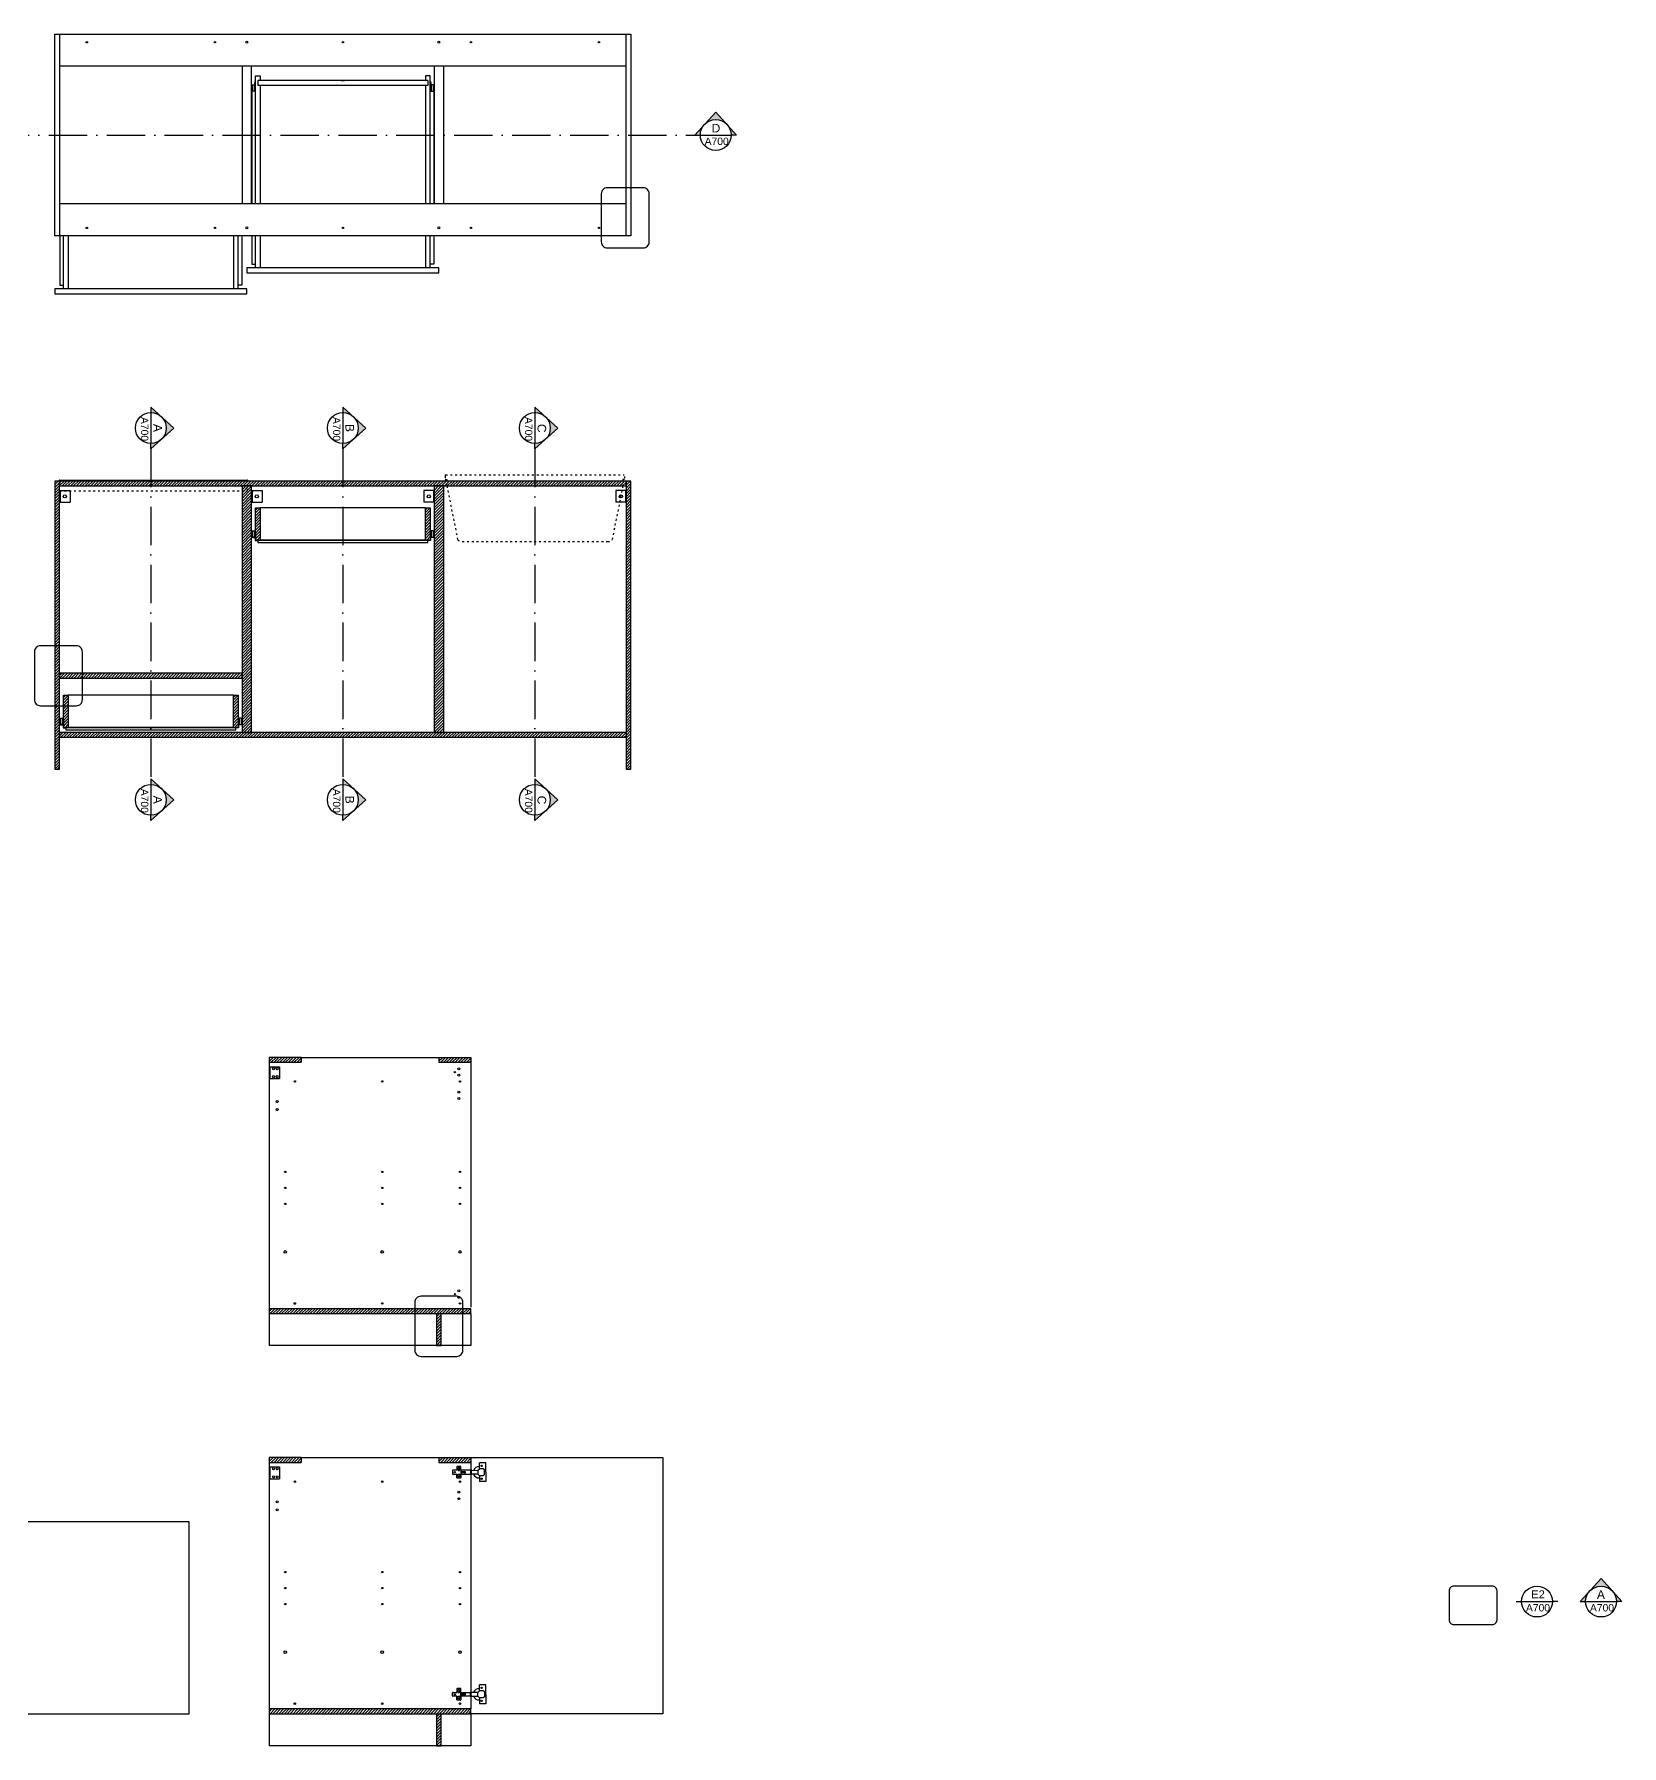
# Model space of a CAD drawing. Header units: millimetres. Extents: x 1264 to 4171, y 1322 to 2568.
# Drawn here: x 1722 to 2218, y 1533 to 2067 of the extents above; entities that cross this region are included whole.
import ezdxf

# ---------------------------------------------------------------- set-up
doc = ezdxf.new("R2010")
doc.units = ezdxf.units.MM
doc.linetypes.add('ACAD_ISO03W100', pattern=[30, 12, -18])
doc.linetypes.add('ACAD_ISO10W100', pattern=[18, 12, -3, 0, -3])
for name, color, linetype in [('ANNO', 6, 'Continuous'), ('ANNO-TESTO', 6, 'Continuous'), ('CERNIERE E GIUNZIONI', 2, 'Continuous'), ('SEZIONE', 12, 'Continuous'), ('STRUTTURA', 3, 'Continuous')]:
    doc.layers.add(name, color=color, linetype=linetype)
doc.styles.get("Standard").update_dxf_attribs({"font": 'arial.ttf'})
pattern_1 = [(45, (-600.90307, 75.7806), (-0.4490128, 0.4490128), [])]
pattern_2 = [(45, (-743.9031, -229.2194), (-0.4490128, 0.4490128), [])]
pattern_3 = [(45, (-743.9031, -104.2194), (-0.4490128, 0.4490128), [])]

msp = doc.modelspace()

# ---------------------------------------------------------------- hatches: boundary and pattern name
at = {"layer": 'ANNO'}
h = msp.add_hatch(color=256, dxfattribs=at)
h.dxf.hatch_style = 1
h.paths.add_polyline_path([(1941.46, 2035.68), (1938.71, 2038.74, -0.173502), (1939.8, 2035.68)])
h.paths.add_polyline_path([(1934.99, 2040.5, -0.200178), (1938.41, 2039.07), (1934.99, 2042.86), (1931.42, 2038.92, -0.211497)])
h.paths.add_polyline_path([(1930.17, 2035.68, -0.186388), (1931.42, 2038.92), (1928.47, 2035.68)])
h = msp.add_hatch(color=256, dxfattribs=at)
h.dxf.hatch_style = 1
h.paths.add_polyline_path([(1758.47, 1937.69), (1761.52, 1940.45, -0.173502), (1758.47, 1939.35)])
h.paths.add_polyline_path([(1763.28, 1944.17, -0.200178), (1761.86, 1940.75), (1765.65, 1944.17), (1761.7, 1947.73, -0.211497)])
h.paths.add_polyline_path([(1758.47, 1948.98, -0.186388), (1761.7, 1947.73), (1758.47, 1950.69)])
h = msp.add_hatch(color=256, dxfattribs=at)
h.dxf.hatch_style = 1
h.paths.add_polyline_path([(1818.47, 1937.69), (1821.52, 1940.45, -0.173502), (1818.47, 1939.35)])
h.paths.add_polyline_path([(1823.28, 1944.17, -0.200178), (1821.86, 1940.75), (1825.65, 1944.17), (1821.7, 1947.73, -0.211497)])
h.paths.add_polyline_path([(1818.47, 1948.98, -0.186388), (1821.7, 1947.73), (1818.47, 1950.69)])
h = msp.add_hatch(color=256, dxfattribs=at)
h.dxf.hatch_style = 1
h.paths.add_polyline_path([(1878.47, 1937.69), (1881.52, 1940.45, -0.173502), (1878.47, 1939.35)])
h.paths.add_polyline_path([(1883.28, 1944.17, -0.200178), (1881.86, 1940.75), (1885.65, 1944.17), (1881.7, 1947.73, -0.211497)])
h.paths.add_polyline_path([(1878.47, 1948.98, -0.186388), (1881.7, 1947.73), (1878.47, 1950.69)])
h = msp.add_hatch(color=256, dxfattribs=at)
h.dxf.hatch_style = 1
h.paths.add_polyline_path([(1758.47, 1821.57), (1761.52, 1824.33, -0.173502), (1758.47, 1823.23)])
h.paths.add_polyline_path([(1763.28, 1828.05, -0.200178), (1761.86, 1824.63), (1765.65, 1828.05), (1761.7, 1831.61, -0.211497)])
h.paths.add_polyline_path([(1758.47, 1832.86, -0.186388), (1761.7, 1831.61), (1758.47, 1834.57)])
h = msp.add_hatch(color=256, dxfattribs=at)
h.dxf.hatch_style = 1
h.paths.add_polyline_path([(1818.47, 1821.57), (1821.52, 1824.33, -0.173502), (1818.47, 1823.23)])
h.paths.add_polyline_path([(1823.28, 1828.05, -0.200178), (1821.86, 1824.63), (1825.65, 1828.05), (1821.7, 1831.61, -0.211497)])
h.paths.add_polyline_path([(1818.47, 1832.86, -0.186388), (1821.7, 1831.61), (1818.47, 1834.57)])
h = msp.add_hatch(color=256, dxfattribs=at)
h.dxf.hatch_style = 1
h.paths.add_polyline_path([(1878.47, 1821.57), (1881.52, 1824.33, -0.173502), (1878.47, 1823.23)])
h.paths.add_polyline_path([(1883.28, 1828.05, -0.200178), (1881.86, 1824.63), (1885.65, 1828.05), (1881.7, 1831.61, -0.211497)])
h.paths.add_polyline_path([(1878.47, 1832.86, -0.186388), (1881.7, 1831.61), (1878.47, 1834.57)])
h = msp.add_hatch(color=256, dxfattribs=at)
h.dxf.hatch_style = 1
h.paths.add_polyline_path([(2218.09, 1577.64), (2215.34, 1580.69, -0.173502), (2216.43, 1577.64)])
h.paths.add_polyline_path([(2211.62, 1582.45, -0.200178), (2215.04, 1581.03), (2211.62, 1584.82), (2208.05, 1580.87, -0.211497)])
h.paths.add_polyline_path([(2206.8, 1577.64, -0.186388), (2208.05, 1580.87), (2205.1, 1577.64)])
at = {"layer": 'STRUTTURA'}
h = msp.add_hatch(dxfattribs=at)
h.set_pattern_fill('ANSI31', color=256, scale=0.2)
h.set_pattern_definition(pattern_1)
h.paths.add_polyline_path([(1729.97, 1847.59), (1729.97, 1927.59), (1728.47, 1927.59), (1728.47, 1837.59), (1729.97, 1837.59)])
h = msp.add_hatch(dxfattribs=at)
h.set_pattern_fill('ANSI31', color=256, scale=0.2)
h.set_pattern_definition(pattern_1)
h.paths.add_polyline_path([(1906.97, 1926.09), (1906.97, 1927.59), (1729.97, 1927.59), (1729.97, 1926.09)])
h = msp.add_hatch(dxfattribs=at)
h.set_pattern_fill('ANSI31', color=256, scale=0.2)
h.set_pattern_definition(pattern_1)
h.paths.add_polyline_path([(1786.97, 1849.09), (1789.97, 1849.09), (1789.97, 1926.09), (1786.97, 1926.09)])
h = msp.add_hatch(dxfattribs=at)
h.set_pattern_fill('ANSI31', color=256, scale=0.2)
h.set_pattern_definition(pattern_1)
h.paths.add_polyline_path([(1849.97, 1926.09), (1846.97, 1926.09), (1846.97, 1849.09), (1849.97, 1849.09)])
h = msp.add_hatch(dxfattribs=at)
h.set_pattern_fill('ANSI31', color=256, scale=0.2)
h.set_pattern_definition(pattern_1)
h.paths.add_polyline_path([(1908.47, 1927.59), (1906.97, 1927.59), (1906.97, 1837.59), (1908.47, 1837.59)])
h = msp.add_hatch(dxfattribs=at)
h.set_pattern_fill('ANSI31', color=256, scale=0.2)
h.set_pattern_definition([(45, (-540.9031, 134.2806), (-0.4490128, 0.4490128), [])])
h.paths.add_polyline_path([(1791.17, 1911.69), (1791.17, 1909.29), (1792.67, 1909.29), (1792.67, 1919.29), (1791.17, 1919.29)])
h.paths.add_polyline_path([(1845.77, 1919.29), (1844.27, 1919.29), (1844.27, 1909.29), (1845.77, 1909.29), (1845.77, 1911.69)])
h = msp.add_hatch(color=256, dxfattribs=at)
h.dxf.hatch_style = 1
h.paths.add_polyline_path([(1818.47, 1909.29), (1791.17, 1909.29), (1791.17, 1909.09), (1818.47, 1909.09)])
h = msp.add_hatch(color=256, dxfattribs=at)
h.dxf.hatch_style = 1
h.paths.add_polyline_path([(1845.77, 1909.29), (1818.47, 1909.29), (1818.47, 1909.09), (1845.77, 1909.09)])
h = msp.add_hatch(dxfattribs=at)
h.set_pattern_fill('ANSI31', color=256, scale=0.2)
h.set_pattern_definition(pattern_1)
h.paths.add_polyline_path([(1786.97, 1866.09), (1786.97, 1867.59), (1729.97, 1867.59), (1729.97, 1866.09)])
h = msp.add_hatch(dxfattribs=at)
h.set_pattern_fill('ANSI31', color=256, scale=0.2)
h.set_pattern_definition(pattern_1)
h.paths.add_polyline_path([(1731.17, 1853.19), (1731.17, 1850.79), (1732.67, 1850.79), (1732.67, 1860.79), (1731.17, 1860.79)])
h.paths.add_polyline_path([(1785.77, 1860.79), (1784.27, 1860.79), (1784.27, 1850.79), (1785.77, 1850.79), (1785.77, 1853.19)])
h = msp.add_hatch(color=256, dxfattribs=at)
h.dxf.hatch_style = 1
h.paths.add_polyline_path([(1758.47, 1850.79), (1731.17, 1850.79), (1731.17, 1850.59), (1758.47, 1850.59)])
h = msp.add_hatch(color=256, dxfattribs=at)
h.dxf.hatch_style = 1
h.paths.add_polyline_path([(1785.77, 1850.79), (1758.47, 1850.79), (1758.47, 1850.59), (1785.77, 1850.59)])
h = msp.add_hatch(dxfattribs=at)
h.set_pattern_fill('ANSI31', color=256, scale=0.2)
h.set_pattern_definition(pattern_1)
h.paths.add_polyline_path([(1906.97, 1849.09), (1729.97, 1849.09), (1729.97, 1847.59), (1906.97, 1847.59)])
h = msp.add_hatch(dxfattribs=at)
h.set_pattern_fill('ANSI31', color=256, scale=0.2)
h.set_pattern_definition(pattern_3)
h.paths.add_polyline_path([(1795.47, 1747.59), (1795.47, 1746.09), (1805.47, 1746.09), (1805.47, 1747.59)])
h = msp.add_hatch(dxfattribs=at)
h.set_pattern_fill('ANSI31', color=256, scale=0.2)
h.set_pattern_definition(pattern_3)
h.paths.add_polyline_path([(1858.47, 1746.09), (1858.47, 1747.59), (1848.47, 1747.59), (1848.47, 1746.09)])
h = msp.add_hatch(dxfattribs=at)
h.set_pattern_fill('ANSI31', color=256, scale=0.2)
h.set_pattern_definition(pattern_3)
h.paths.add_polyline_path([(1858.47, 1667.59), (1858.47, 1669.09), (1795.47, 1669.09), (1795.47, 1667.59)])
h = msp.add_hatch(dxfattribs=at)
h.set_pattern_fill('ANSI31', color=256, scale=0.2)
h.set_pattern_definition(pattern_3)
h.paths.add_polyline_path([(1849.22, 1667.59), (1847.72, 1667.59), (1847.72, 1657.59), (1849.22, 1657.59)])
h = msp.add_hatch(dxfattribs=at)
h.set_pattern_fill('ANSI31', color=256, scale=0.2)
h.set_pattern_definition(pattern_2)
h.paths.add_polyline_path([(1795.47, 1622.59), (1795.47, 1621.09), (1805.47, 1621.09), (1805.47, 1622.59)])
h = msp.add_hatch(dxfattribs=at)
h.set_pattern_fill('ANSI31', color=256, scale=0.2)
h.set_pattern_definition(pattern_2)
h.paths.add_polyline_path([(1858.47, 1621.09), (1858.47, 1622.59), (1848.47, 1622.59), (1848.47, 1621.09)])
h = msp.add_hatch(dxfattribs=at)
h.set_pattern_fill('ANSI31', color=256, scale=0.2)
h.set_pattern_definition(pattern_2)
h.paths.add_polyline_path([(1858.47, 1542.59), (1858.47, 1544.09), (1795.47, 1544.09), (1795.47, 1542.59)])
h = msp.add_hatch(dxfattribs=at)
h.set_pattern_fill('ANSI31', color=256, scale=0.2)
h.set_pattern_definition(pattern_2)
h.paths.add_polyline_path([(1849.22, 1542.59), (1847.72, 1542.59), (1847.72, 1532.59), (1849.22, 1532.59)])

# ---------------------------------------------------------------- linework, layer by layer
at = {"layer": 'ANNO'}
for p, q in [((1934.99, 2042.86), (1928.47, 2035.68)), ((1934.99, 2042.86), (1941.46, 2035.68)), ((1928.47, 2035.68), (1930.17, 2035.68)), ((1930.17, 2035.68), (1939.8, 2035.68)), ((1941.46, 2035.68), (1939.8, 2035.68)), ((1765.65, 1944.17), (1758.47, 1950.69)), ((1758.47, 1950.69), (1758.47, 1948.98)), ((1758.47, 1948.98), (1758.47, 1939.35)), ((1825.65, 1944.17), (1818.47, 1950.69)), ((1818.47, 1950.69), (1818.47, 1948.98)), ((1818.47, 1948.98), (1818.47, 1939.35)), ((1885.65, 1944.17), (1878.47, 1950.69)), ((1878.47, 1950.69), (1878.47, 1948.98)), ((1878.47, 1948.98), (1878.47, 1939.35)), ((1765.65, 1944.17), (1758.47, 1937.69)), ((1825.65, 1944.17), (1818.47, 1937.69)), ((1885.65, 1944.17), (1878.47, 1937.69)), ((1758.47, 1937.69), (1758.47, 1939.35)), ((1818.47, 1937.69), (1818.47, 1939.35)), ((1878.47, 1937.69), (1878.47, 1939.35)), ((1765.65, 1828.05), (1758.47, 1834.57)), ((1758.47, 1834.57), (1758.47, 1832.86)), ((1825.65, 1828.05), (1818.47, 1834.57)), ((1818.47, 1834.57), (1818.47, 1832.86)), ((1885.65, 1828.05), (1878.47, 1834.57)), ((1878.47, 1834.57), (1878.47, 1832.86)), ((1758.47, 1832.86), (1758.47, 1823.23)), ((1818.47, 1832.86), (1818.47, 1823.23)), ((1878.47, 1832.86), (1878.47, 1823.23)), ((1765.65, 1828.05), (1758.47, 1821.57)), ((1758.47, 1821.57), (1758.47, 1823.23)), ((1825.65, 1828.05), (1818.47, 1821.57)), ((1818.47, 1821.57), (1818.47, 1823.23)), ((1885.65, 1828.05), (1878.47, 1821.57)), ((1878.47, 1821.57), (1878.47, 1823.23)), ((2211.62, 1584.82), (2205.1, 1577.64)), ((2211.62, 1584.82), (2218.09, 1577.64)), ((2185.1, 1577.64), (2186.8, 1577.64)), ((2186.8, 1577.64), (2196.43, 1577.64)), ((2198.09, 1577.64), (2196.43, 1577.64)), ((2205.1, 1577.64), (2206.8, 1577.64)), ((2206.8, 1577.64), (2216.43, 1577.64)), ((2218.09, 1577.64), (2216.43, 1577.64))]:
    msp.add_line(p, q, dxfattribs=at)
for points in [[(1901.08, 2000.46), (1912.33, 2000.46, 0.414214), (1914.21, 2002.33), (1914.21, 2017.33, 0.414214), (1912.33, 2019.21), (1901.08, 2019.21, 0.414214), (1899.21, 2017.33), (1899.21, 2002.33, 0.414214)], [(1723.96, 1857.43), (1735.21, 1857.43, 0.414214), (1737.09, 1859.3), (1737.09, 1874.3, 0.414214), (1735.21, 1876.18), (1723.96, 1876.18, 0.414214), (1722.09, 1874.3), (1722.09, 1859.3, 0.414214)], [(1842.84, 1654.23), (1854.09, 1654.23, 0.414214), (1855.97, 1656.11), (1855.97, 1671.11, 0.414214), (1854.09, 1672.98), (1842.84, 1672.98, 0.414214), (1840.97, 1671.11), (1840.97, 1656.11, 0.414214)], [(2179.12, 1571.95), (2179.12, 1580.95, 0.414214), (2177.62, 1582.45), (2165.62, 1582.45, 0.414214), (2164.12, 1580.95), (2164.12, 1571.95, 0.414214), (2165.62, 1570.45), (2177.62, 1570.45, 0.414214)]]:
    msp.add_lwpolyline(points, format="xyb", close=True, dxfattribs=at)
for centre in [(1934.99, 2035.68), (1758.47, 1944.17), (1818.47, 1944.17), (1878.47, 1944.17), (1758.47, 1828.05), (1818.47, 1828.05), (1878.47, 1828.05), (2191.62, 1577.64), (2211.62, 1577.64)]:
    msp.add_circle(centre, 4.82, dxfattribs=at)
at = {"layer": 'ANNO-TESTO', "linetype": 'ACAD_ISO10W100'}
for p, q in [((1708.47, 2035.68), (1928.47, 2035.68)), ((1758.47, 1937.69), (1758.47, 1834.57)), ((1818.47, 1937.69), (1818.47, 1834.57)), ((1878.47, 1937.69), (1878.47, 1834.57))]:
    msp.add_line(p, q, dxfattribs=at)
at = {"layer": 'CERNIERE E GIUNZIONI'}
for p, q in [((1790.07, 2051.21), (1790.27, 2051.41)), ((1790.07, 2049.61), (1790.07, 2051.21)), ((1790.27, 2049.41), (1790.07, 2049.61)), ((1791.17, 2049.41), (1790.07, 2049.41)), ((1790.07, 2049.41), (1790.07, 2014.18)), ((1790.27, 2051.41), (1790.87, 2051.41)), ((1790.27, 2051.41), (1790.27, 2049.41)), ((1790.87, 2049.41), (1790.27, 2049.41)), ((1790.87, 2051.41), (1790.87, 2049.41)), ((1791.17, 2050.91), (1790.87, 2051.41)), ((1791.17, 2049.91), (1790.87, 2049.41)), ((1817.97, 2052.68), (1817.97, 2052.78)), ((1817.97, 2052.78), (1818.97, 2052.78)), ((1818.97, 2052.78), (1818.97, 2052.68)), ((1845.77, 2050.91), (1846.07, 2051.41)), ((1845.77, 2049.91), (1846.07, 2049.41)), ((1845.77, 2049.41), (1846.87, 2049.41)), ((1846.67, 2051.41), (1846.07, 2051.41)), ((1846.07, 2051.41), (1846.07, 2049.41)), ((1846.07, 2049.41), (1846.67, 2049.41)), ((1846.87, 2051.21), (1846.67, 2051.41)), ((1846.67, 2051.41), (1846.67, 2049.41)), ((1846.67, 2049.41), (1846.87, 2049.61)), ((1846.87, 2049.61), (1846.87, 2051.21)), ((1846.87, 2049.41), (1846.87, 2014.18)), ((1730.07, 2004.18), (1730.07, 1988.77)), ((1786.87, 2004.18), (1786.87, 1988.77)), ((1790.07, 2004.18), (1790.07, 1995.33)), ((1846.87, 2004.18), (1846.87, 1995.33)), ((1790.07, 1995.33), (1791.17, 1995.33)), ((1846.87, 1995.33), (1845.77, 1995.33)), ((1730.07, 1988.77), (1731.17, 1988.77)), ((1786.87, 1988.77), (1785.77, 1988.77)), ((1729.97, 1924.67), (1733.22, 1924.67)), ((1730.17, 1924.67), (1730.17, 1921.02)), ((1733.22, 1924.67), (1733.22, 1921.02)), ((1789.97, 1924.67), (1793.22, 1924.67)), ((1790.17, 1924.67), (1790.17, 1921.02)), ((1793.22, 1924.67), (1793.22, 1921.02)), ((1846.97, 1924.67), (1843.72, 1924.67)), ((1843.72, 1924.67), (1843.72, 1921.02)), ((1846.77, 1924.67), (1846.77, 1921.02)), ((1906.97, 1924.67), (1903.72, 1924.67)), ((1903.72, 1924.67), (1903.72, 1921.02)), ((1906.77, 1924.67), (1906.77, 1921.02)), ((1729.97, 1921.02), (1733.22, 1921.02)), ((1789.97, 1921.02), (1793.22, 1921.02)), ((1846.97, 1921.02), (1843.72, 1921.02)), ((1906.97, 1921.02), (1903.72, 1921.02)), ((1790.07, 1911.87), (1790.27, 1912.07)), ((1790.07, 1910.27), (1790.07, 1911.87)), ((1790.27, 1912.07), (1790.87, 1912.07)), ((1790.27, 1912.07), (1790.27, 1910.07)), ((1790.87, 1912.07), (1790.87, 1910.07)), ((1791.17, 1911.57), (1790.87, 1912.07)), ((1791.17, 1910.57), (1790.87, 1910.07)), ((1791.07, 1910.4), (1791.07, 1910.07)), ((1791.07, 1909.97), (1791.07, 1909.04)), ((1791.07, 1909.04), (1791.92, 1909.04)), ((1791.09, 1911.69), (1791.17, 1911.69)), ((1791.17, 1911.69), (1791.17, 1909.09)), ((1845.87, 1909.04), (1845.02, 1909.04)), ((1845.77, 1911.57), (1846.07, 1912.07)), ((1845.84, 1911.69), (1845.77, 1911.69)), ((1845.77, 1911.69), (1845.77, 1909.09)), ((1845.77, 1910.57), (1846.07, 1910.07)), ((1845.87, 1910.4), (1845.87, 1909.04)), ((1846.67, 1912.07), (1846.07, 1912.07)), ((1846.07, 1912.07), (1846.07, 1910.07)), ((1846.07, 1910.07), (1846.67, 1910.07)), ((1846.87, 1911.87), (1846.67, 1912.07)), ((1846.67, 1912.07), (1846.67, 1910.07)), ((1846.67, 1910.07), (1846.87, 1910.27)), ((1846.87, 1910.27), (1846.87, 1911.87)), ((1730.07, 1853.37), (1730.27, 1853.57)), ((1730.07, 1851.77), (1730.07, 1853.37)), ((1730.27, 1851.57), (1730.07, 1851.77)), ((1730.27, 1853.57), (1730.87, 1853.57)), ((1730.27, 1853.57), (1730.27, 1851.57)), ((1730.87, 1851.57), (1730.27, 1851.57)), ((1730.87, 1853.57), (1730.87, 1851.57)), ((1731.17, 1853.07), (1730.87, 1853.57)), ((1731.17, 1852.07), (1730.87, 1851.57)), ((1731.07, 1851.9), (1731.07, 1850.54)), ((1731.07, 1850.54), (1731.92, 1850.54)), ((1731.09, 1853.19), (1731.17, 1853.19)), ((1731.17, 1853.19), (1731.17, 1850.59)), ((1785.87, 1850.54), (1785.02, 1850.54)), ((1785.77, 1853.07), (1786.07, 1853.57)), ((1785.84, 1853.19), (1785.77, 1853.19)), ((1785.77, 1853.19), (1785.77, 1850.59)), ((1785.77, 1852.07), (1786.07, 1851.57)), ((1785.87, 1851.9), (1785.87, 1850.54)), ((1786.67, 1853.57), (1786.07, 1853.57)), ((1786.07, 1853.57), (1786.07, 1851.57)), ((1786.07, 1851.57), (1786.67, 1851.57)), ((1786.87, 1853.37), (1786.67, 1853.57)), ((1786.67, 1853.57), (1786.67, 1851.57)), ((1786.67, 1851.57), (1786.87, 1851.77)), ((1786.87, 1851.77), (1786.87, 1853.37)), ((1795.47, 1744.67), (1798.72, 1744.67)), ((1795.67, 1744.67), (1795.67, 1741.02)), ((1798.72, 1744.67), (1798.72, 1741.02)), ((1795.47, 1741.02), (1798.72, 1741.02)), ((1855.22, 1619.83), (1854.22, 1619.83)), ((1861.14, 1619.13), (1861.14, 1620.94)), ((1863.14, 1620.94), (1861.14, 1620.94)), ((1863.14, 1618.03), (1863.14, 1620.94)), ((1795.47, 1619.67), (1798.72, 1619.67)), ((1795.47, 1616.02), (1798.72, 1616.02)), ((1795.67, 1619.67), (1795.67, 1616.02)), ((1798.72, 1619.67), (1798.72, 1616.02)), ((1852.72, 1618.53), (1852.72, 1617.53)), ((1854.12, 1618.63), (1852.82, 1618.63)), ((1852.82, 1617.43), (1854.12, 1617.43)), ((1854.12, 1619.73), (1854.12, 1618.63)), ((1854.12, 1616.33), (1854.12, 1617.43)), ((1855.22, 1616.23), (1854.22, 1616.23)), ((1855.32, 1618.63), (1855.32, 1619.73)), ((1858.72, 1618.63), (1855.32, 1618.63)), ((1855.32, 1618.63), (1855.32, 1617.43)), ((1855.32, 1618.23), (1856.62, 1618.23)), ((1856.62, 1617.83), (1855.32, 1617.83)), ((1855.32, 1617.43), (1855.32, 1616.33)), ((1855.32, 1617.43), (1858.72, 1617.43)), ((1858.22, 1618.58), (1858.22, 1618.63)), ((1858.72, 1618.58), (1858.22, 1618.58)), ((1858.72, 1617.48), (1858.22, 1617.48)), ((1858.22, 1617.48), (1858.22, 1617.43)), ((1858.37, 1618.58), (1858.37, 1617.48)), ((1858.57, 1618.58), (1858.57, 1617.48)), ((1858.72, 1618.58), (1858.72, 1618.63)), ((1858.72, 1618.58), (1860.64, 1618.63)), ((1858.72, 1617.48), (1858.72, 1617.43)), ((1860.64, 1617.43), (1858.72, 1617.48)), ((1860.64, 1618.63), (1861.14, 1619.13)), ((1860.64, 1618.63), (1860.64, 1617.43)), ((1860.64, 1617.43), (1861.14, 1616.93)), ((1862.31, 1619.13), (1861.14, 1619.13)), ((1861.14, 1616.93), (1861.14, 1615.11)), ((1862.31, 1616.93), (1861.14, 1616.93)), ((1863.14, 1615.11), (1861.14, 1615.11)), ((1862.68, 1618.76), (1862.31, 1619.13)), ((1862.68, 1617.3), (1862.31, 1616.93)), ((1862.68, 1617.3), (1862.68, 1618.76)), ((1863.14, 1618.03), (1863.14, 1615.11)), ((1854.12, 1550.36), (1854.12, 1549.26)), ((1855.22, 1550.46), (1854.22, 1550.46)), ((1855.32, 1549.26), (1855.32, 1550.36)), ((1861.14, 1549.76), (1861.14, 1551.58)), ((1863.14, 1551.58), (1861.14, 1551.58)), ((1863.14, 1548.66), (1863.14, 1551.58)), ((1852.72, 1548.16), (1852.72, 1549.16)), ((1852.82, 1549.26), (1854.12, 1549.26)), ((1854.12, 1548.06), (1852.82, 1548.06)), ((1854.12, 1546.96), (1854.12, 1548.06)), ((1855.22, 1546.86), (1854.22, 1546.86)), ((1855.32, 1549.26), (1858.72, 1549.26)), ((1855.32, 1548.06), (1855.32, 1549.26)), ((1856.62, 1548.86), (1855.32, 1548.86)), ((1855.32, 1548.46), (1856.62, 1548.46)), ((1855.32, 1548.06), (1855.32, 1546.96)), ((1858.72, 1548.06), (1855.32, 1548.06)), ((1858.22, 1549.21), (1858.22, 1549.26)), ((1858.72, 1549.21), (1858.22, 1549.21)), ((1858.72, 1548.11), (1858.22, 1548.11)), ((1858.22, 1548.11), (1858.22, 1548.06)), ((1858.37, 1548.11), (1858.37, 1549.21)), ((1858.57, 1548.11), (1858.57, 1549.21)), ((1858.72, 1549.21), (1858.72, 1549.26)), ((1860.64, 1549.26), (1858.72, 1549.21)), ((1858.72, 1548.11), (1858.72, 1548.06)), ((1858.72, 1548.11), (1860.64, 1548.06)), ((1860.64, 1549.26), (1861.14, 1549.76)), ((1860.64, 1548.06), (1860.64, 1549.26)), ((1860.64, 1548.06), (1861.14, 1547.56)), ((1862.31, 1549.76), (1861.14, 1549.76)), ((1861.14, 1547.56), (1861.14, 1545.74)), ((1862.31, 1547.56), (1861.14, 1547.56)), ((1863.14, 1545.74), (1861.14, 1545.74)), ((1862.68, 1549.39), (1862.31, 1549.76)), ((1862.68, 1547.93), (1862.31, 1547.56)), ((1862.68, 1549.39), (1862.68, 1547.93)), ((1863.14, 1548.66), (1863.14, 1545.74))]:
    msp.add_line(p, q, dxfattribs=at)
for points in [[(1791.07, 1910.07), (1790.27, 1910.07), (1790.07, 1910.27), (1790.07, 1910.16), (1790.26, 1909.97), (1791.07, 1909.97)], [(1845.87, 1910.07), (1846.67, 1910.07), (1846.87, 1910.27), (1846.87, 1910.16), (1846.67, 1909.97), (1845.87, 1909.97)], [(1731.07, 1851.57), (1730.27, 1851.57), (1730.07, 1851.77), (1730.07, 1851.66), (1730.26, 1851.47), (1731.07, 1851.47)], [(1785.87, 1851.57), (1786.67, 1851.57), (1786.87, 1851.77), (1786.87, 1851.66), (1786.67, 1851.47), (1785.87, 1851.47)]]:
    msp.add_lwpolyline(points, dxfattribs=at)
for points in [[(1855.02, 1618.83), (1855.02, 1619.23, 1), (1854.42, 1619.23), (1854.42, 1618.83, 1)], [(1855.02, 1617.23), (1855.02, 1616.83, -1), (1854.42, 1616.83), (1854.42, 1617.23, -1)], [(1855.02, 1549.46), (1855.02, 1549.86, 1), (1854.42, 1549.86), (1854.42, 1549.46, 1)], [(1855.02, 1547.86), (1855.02, 1547.46, -1), (1854.42, 1547.46), (1854.42, 1547.86, -1)]]:
    msp.add_lwpolyline(points, format="xyb", close=True, dxfattribs=at)
for centre, radius in [((1738.47, 2064.68), 0.225), ((1778.47, 2064.68), 0.225), ((1788.47, 2064.68), 0.3), ((1818.47, 2064.68), 0.225), ((1848.47, 2064.68), 0.3), ((1858.47, 2064.68), 0.225), ((1898.47, 2064.68), 0.225), ((1738.47, 2006.68), 0.225), ((1778.47, 2006.68), 0.225), ((1788.47, 2006.68), 0.3), ((1818.47, 2006.68), 0.225), ((1848.47, 2006.68), 0.3), ((1858.47, 2006.68), 0.225), ((1898.47, 2006.68), 0.225), ((1731.59, 1922.84), 0.5), ((1791.59, 1922.84), 0.5), ((1845.34, 1922.84), 0.5), ((1905.34, 1922.84), 0.5), ((1796.77, 1744.09), 0.325), ((1797.97, 1744.09), 0.325), ((1853.47, 1743.03), 0.2), ((1854.72, 1744.03), 0.3), ((1796.77, 1741.59), 0.325), ((1797.97, 1741.59), 0.325), ((1803.47, 1740.09), 0.225), ((1830.77, 1740.09), 0.225), ((1830.77, 1740.09), 0.225), ((1854.72, 1742.03), 0.3), ((1854.72, 1742.03), 0.3), ((1855.07, 1740.09), 0.225), ((1797.97, 1733.79), 0.325), ((1854.72, 1736.77), 0.3), ((1854.72, 1734.77), 0.3), ((1797.97, 1731.29), 0.325), ((1800.47, 1711.84), 0.225), ((1830.77, 1711.84), 0.225), ((1855.07, 1711.84), 0.225), ((1800.47, 1706.84), 0.225), ((1830.77, 1706.84), 0.225), ((1855.07, 1706.84), 0.225), ((1800.47, 1701.84), 0.225), ((1830.77, 1701.84), 0.225), ((1855.07, 1701.84), 0.225), ((1800.47, 1686.84), 0.4), ((1830.77, 1686.84), 0.4), ((1855.07, 1686.84), 0.4), ((1853.47, 1673.66), 0.2), ((1854.72, 1674.66), 0.3), ((1854.72, 1674.66), 0.3), ((1803.47, 1670.74), 0.25), ((1830.77, 1670.74), 0.225), ((1854.72, 1672.66), 0.3), ((1855.07, 1670.74), 0.225), ((1861.84, 1620.04), 0.2), ((1796.77, 1619.09), 0.325), ((1796.77, 1616.59), 0.325), ((1797.97, 1619.09), 0.325), ((1797.97, 1616.59), 0.325), ((1803.47, 1615.09), 0.225), ((1830.77, 1615.09), 0.225), ((1830.77, 1615.09), 0.225), ((1853.47, 1618.03), 0.2), ((1854.72, 1619.03), 0.3), ((1854.72, 1617.03), 0.3), ((1854.72, 1617.03), 0.3), ((1855.07, 1615.09), 0.225), ((1861.84, 1616.01), 0.2), ((1797.97, 1608.79), 0.325), ((1854.72, 1611.77), 0.3), ((1854.72, 1609.77), 0.3), ((1797.97, 1606.29), 0.325), ((1800.47, 1586.84), 0.225), ((1830.77, 1586.84), 0.225), ((1855.07, 1586.84), 0.225), ((1800.47, 1581.84), 0.225), ((1800.47, 1576.84), 0.225), ((1830.77, 1581.84), 0.225), ((1830.77, 1576.84), 0.225), ((1855.07, 1581.84), 0.225), ((1855.07, 1576.84), 0.225), ((1800.47, 1561.84), 0.4), ((1830.77, 1561.84), 0.4), ((1855.07, 1561.84), 0.4), ((1861.84, 1550.68), 0.2), ((1803.47, 1545.74), 0.25), ((1830.77, 1545.74), 0.225), ((1853.47, 1548.66), 0.2), ((1854.72, 1549.66), 0.3), ((1854.72, 1549.66), 0.3), ((1854.72, 1547.66), 0.3), ((1855.07, 1545.74), 0.225), ((1861.84, 1546.64), 0.2)]:
    msp.add_circle(centre, radius, dxfattribs=at)
for centre, radius, start, end in [((1791.62, 2051.93), 0.75, 126.8699, 233.1301), ((1845.32, 2051.93), 0.75, 306.8699, 53.1301), ((1854.22, 1619.73), 0.1, 90, 180), ((1855.22, 1619.73), 0.1, 0, 90), ((1852.82, 1618.53), 0.1, 90, 180), ((1852.82, 1617.53), 0.1, 180, 270), ((1854.22, 1616.33), 0.1, 180, 270), ((1855.22, 1616.33), 0.1, 270, 0), ((1856.62, 1618.03), 0.2, 270, 90), ((1860.97, 1618.03), 1.75, 84.2608, 161.1495), ((1860.97, 1618.03), 1.75, 198.8505, 275.7392), ((1854.22, 1550.36), 0.1, 90, 180), ((1855.22, 1550.36), 0.1, 0, 90), ((1860.97, 1548.66), 1.75, 84.2608, 161.1495), ((1852.82, 1549.16), 0.1, 90, 180), ((1852.82, 1548.16), 0.1, 180, 270), ((1854.22, 1546.96), 0.1, 180, 270), ((1855.22, 1546.96), 0.1, 270, 0), ((1856.62, 1548.66), 0.2, 270, 90), ((1860.97, 1548.66), 1.75, 198.8505, 275.7392)]:
    msp.add_arc(centre, radius, start, end, dxfattribs=at)
at = {"layer": 'SEZIONE'}
for p, q in [((1728.47, 1927.59), (1728.47, 1837.59)), ((1729.97, 1927.59), (1728.47, 1927.59)), ((1729.97, 1837.59), (1729.97, 1927.59)), ((1906.97, 1927.59), (1729.97, 1927.59)), ((1729.97, 1927.59), (1729.97, 1926.09)), ((1729.97, 1926.09), (1906.97, 1926.09)), ((1786.97, 1926.09), (1786.97, 1849.09)), ((1789.97, 1926.09), (1786.97, 1926.09)), ((1789.97, 1849.09), (1789.97, 1926.09)), ((1846.97, 1926.09), (1846.97, 1849.09)), ((1849.97, 1926.09), (1846.97, 1926.09)), ((1849.97, 1849.09), (1849.97, 1926.09)), ((1906.97, 1926.09), (1906.97, 1927.59)), ((1906.97, 1927.59), (1906.97, 1837.59)), ((1908.47, 1927.59), (1906.97, 1927.59)), ((1908.47, 1837.59), (1908.47, 1927.59)), ((1791.17, 1911.69), (1791.17, 1919.29)), ((1791.17, 1919.29), (1792.67, 1919.29)), ((1792.67, 1919.29), (1792.67, 1909.29)), ((1844.27, 1909.29), (1844.27, 1919.29)), ((1844.27, 1919.29), (1845.77, 1919.29)), ((1845.77, 1919.29), (1845.77, 1911.69)), ((1791.17, 1909.29), (1845.77, 1909.29)), ((1845.77, 1909.09), (1791.17, 1909.09)), ((1786.97, 1867.59), (1729.97, 1867.59)), ((1729.97, 1867.59), (1729.97, 1866.09)), ((1729.97, 1866.09), (1786.97, 1866.09)), ((1786.97, 1866.09), (1786.97, 1867.59)), ((1731.17, 1853.19), (1731.17, 1860.79)), ((1731.17, 1860.79), (1732.67, 1860.79)), ((1732.67, 1860.79), (1732.67, 1850.79)), ((1784.27, 1850.79), (1784.27, 1860.79)), ((1784.27, 1860.79), (1785.77, 1860.79)), ((1785.77, 1860.79), (1785.77, 1853.19)), ((1731.17, 1850.79), (1785.77, 1850.79)), ((1785.77, 1850.59), (1731.17, 1850.59)), ((1906.97, 1849.09), (1729.97, 1849.09)), ((1729.97, 1849.09), (1729.97, 1847.59)), ((1729.97, 1847.59), (1906.97, 1847.59)), ((1786.97, 1849.09), (1789.97, 1849.09)), ((1846.97, 1849.09), (1849.97, 1849.09)), ((1728.47, 1837.59), (1729.97, 1837.59)), ((1906.97, 1837.59), (1908.47, 1837.59)), ((1805.47, 1747.59), (1795.47, 1747.59)), ((1795.47, 1747.59), (1795.47, 1746.09)), ((1795.47, 1746.09), (1805.47, 1746.09)), ((1805.47, 1747.59), (1805.47, 1746.09)), ((1848.47, 1747.59), (1848.47, 1746.09)), ((1848.47, 1747.59), (1858.47, 1747.59)), ((1848.47, 1746.09), (1858.47, 1746.09)), ((1858.47, 1747.59), (1858.47, 1746.09)), ((1858.47, 1669.09), (1795.47, 1669.09)), ((1795.47, 1669.09), (1795.47, 1667.59)), ((1858.47, 1667.59), (1858.47, 1669.09)), ((1795.47, 1667.59), (1858.47, 1667.59)), ((1847.72, 1667.59), (1847.72, 1657.59)), ((1847.72, 1667.59), (1849.22, 1667.59)), ((1849.22, 1657.59), (1849.22, 1667.59)), ((1847.72, 1657.59), (1849.22, 1657.59)), ((1805.47, 1622.59), (1795.47, 1622.59)), ((1795.47, 1622.59), (1795.47, 1621.09)), ((1795.47, 1621.09), (1805.47, 1621.09)), ((1805.47, 1622.59), (1805.47, 1621.09)), ((1848.47, 1622.59), (1848.47, 1621.09)), ((1848.47, 1622.59), (1858.47, 1622.59)), ((1848.47, 1621.09), (1858.47, 1621.09)), ((1858.47, 1622.59), (1858.47, 1621.09)), ((1858.47, 1544.09), (1795.47, 1544.09)), ((1795.47, 1544.09), (1795.47, 1542.59)), ((1795.47, 1542.59), (1858.47, 1542.59)), ((1847.72, 1542.59), (1847.72, 1532.59)), ((1847.72, 1542.59), (1849.22, 1542.59)), ((1849.22, 1532.59), (1849.22, 1542.59)), ((1858.47, 1542.59), (1858.47, 1544.09)), ((1847.72, 1532.59), (1849.22, 1532.59))]:
    msp.add_line(p, q, dxfattribs=at)
at = {"layer": 'STRUTTURA'}
for p, q in [((1728.47, 2004.18), (1728.47, 2067.18)), ((1728.47, 2067.18), (1908.47, 2067.18)), ((1729.97, 2067.18), (1729.97, 2004.18)), ((1906.97, 2004.18), (1906.97, 2067.18)), ((1908.47, 2067.18), (1908.47, 2004.18)), ((1906.97, 2057.18), (1729.97, 2057.18)), ((1786.97, 2057.18), (1786.97, 2014.18)), ((1789.97, 2014.18), (1789.97, 2057.18)), ((1791.17, 2054.18), (1792.67, 2054.18)), ((1791.17, 2014.18), (1791.17, 2054.18)), ((1792.67, 2054.18), (1792.67, 2052.68)), ((1845.77, 2054.18), (1844.27, 2054.18)), ((1844.27, 2054.18), (1844.27, 2052.68)), ((1845.77, 2014.18), (1845.77, 2054.18)), ((1846.97, 2057.18), (1846.97, 2014.18)), ((1849.97, 2014.18), (1849.97, 2057.18)), ((1791.92, 2052.68), (1791.92, 2051.18)), ((1845.02, 2052.68), (1791.92, 2052.68)), ((1845.02, 2051.18), (1791.92, 2051.18)), ((1792.67, 2051.18), (1792.67, 2014.18)), ((1844.27, 2051.18), (1844.27, 2014.18)), ((1845.02, 2052.68), (1845.02, 2051.18)), ((1906.97, 2014.18), (1729.97, 2014.18)), ((1908.47, 2004.18), (1728.47, 2004.18)), ((1731.17, 1987.62), (1731.17, 2004.18)), ((1732.67, 2004.18), (1732.67, 1987.62)), ((1784.27, 2004.18), (1784.27, 1987.62)), ((1785.77, 1987.62), (1785.77, 2004.18)), ((1791.17, 1994.18), (1791.17, 2004.18)), ((1792.67, 2004.18), (1792.67, 1994.18)), ((1844.27, 2004.18), (1844.27, 1994.18)), ((1845.77, 1994.18), (1845.77, 2004.18)), ((1848.47, 1994.18), (1788.47, 1994.18)), ((1788.47, 1994.18), (1788.47, 1992.68)), ((1848.47, 1992.68), (1848.47, 1994.18)), ((1788.47, 1992.68), (1848.47, 1992.68)), ((1788.47, 1987.62), (1728.47, 1987.62)), ((1728.47, 1987.62), (1728.47, 1986.12)), ((1728.47, 1986.12), (1788.47, 1986.12)), ((1788.47, 1986.12), (1788.47, 1987.62)), ((1729.97, 1927.89), (1788.67, 1927.89)), ((1844.27, 1919.29), (1792.67, 1919.29)), ((1791.92, 1909.09), (1791.92, 1908.44)), ((1845.02, 1908.44), (1845.02, 1909.09)), ((1791.92, 1908.44), (1845.02, 1908.44)), ((1784.27, 1860.79), (1732.67, 1860.79)), ((1731.92, 1850.59), (1731.92, 1849.94)), ((1731.92, 1849.94), (1785.02, 1849.94)), ((1785.02, 1849.94), (1785.02, 1850.59)), ((1795.47, 1746.09), (1795.47, 1669.09)), ((1805.47, 1747.59), (1848.47, 1747.59)), ((1858.47, 1746.59), (1858.47, 1669.59)), ((1795.47, 1667.59), (1795.47, 1657.59)), ((1858.47, 1667.59), (1858.47, 1657.59)), ((1858.47, 1657.59), (1795.47, 1657.59)), ((1795.47, 1621.09), (1795.47, 1544.09)), ((1805.47, 1622.59), (1848.47, 1622.59)), ((1858.47, 1622.59), (1918.47, 1622.59)), ((1858.47, 1621.09), (1858.47, 1544.09)), ((1918.47, 1622.59), (1918.47, 1542.59)), ((1770.47, 1602.59), (1710.47, 1602.59)), ((1770.47, 1542.59), (1770.47, 1602.59)), ((1710.47, 1542.59), (1770.47, 1542.59)), ((1795.47, 1542.59), (1795.47, 1532.59)), ((1858.47, 1542.59), (1858.47, 1532.59)), ((1918.47, 1542.59), (1858.47, 1542.59)), ((1858.47, 1532.59), (1795.47, 1532.59))]:
    msp.add_line(p, q, dxfattribs=at)
at = {"layer": 'STRUTTURA', "linetype": 'ACAD_ISO03W100', "ltscale": 0.05}
for p, q in [((1729.97, 1924.59), (1729.97, 1927.59)), ((1729.97, 1924.59), (1788.67, 1924.59)), ((1788.67, 1924.59), (1788.67, 1927.59)), ((1850.47, 1929.09), (1850.47, 1928.09)), ((1850.47, 1928.09), (1850.96, 1928.09)), ((1850.57, 1929.59), (1906.37, 1929.59)), ((1850.96, 1928.09), (1850.96, 1926.09)), ((1850.96, 1926.09), (1854.35, 1909.28)), ((1905.97, 1926.09), (1902.58, 1909.28)), ((1906.47, 1928.09), (1905.97, 1928.09)), ((1905.97, 1928.09), (1905.97, 1926.09)), ((1906.47, 1929.09), (1906.47, 1928.09)), ((1855.77, 1908.69), (1901.17, 1908.69))]:
    msp.add_line(p, q, dxfattribs=at)
at = {"layer": 'STRUTTURA', "ltscale": 0.05}
msp.add_line((1850.47, 1929.49), (1850.47, 1929.09), dxfattribs=at)
at = {"layer": 'STRUTTURA', "linetype": 'ACAD_ISO03W100'}
for centre, start, end in [((1729.97, 1927.74), 90, 270), ((1788.67, 1927.74), 270, 90)]:
    msp.add_arc(centre, 0.15, start, end, dxfattribs=at)
at = {"layer": 'STRUTTURA', "ltscale": 0.05}
msp.add_arc((1850.57, 1929.49), 0.1, 90, 180, dxfattribs=at)
at = {"layer": 'STRUTTURA', "linetype": 'ACAD_ISO03W100', "ltscale": 0.05}
for centre, start, end in [((1855.77, 1910.69), 225, 270), ((1901.17, 1910.69), 270, 315)]:
    msp.add_arc(centre, 2, start, end, dxfattribs=at)

# ---------------------------------------------------------------- texts
at = {"layer": 'ANNO', "attachment_point": 1}
for s, width, heights, insert, char_height in [('D', 58.0924, [0], (1933.69, 2039.19), 2.69), ('A700', 41.4979, [14.31], (1931.53, 2034.89), 2.304), ('E2', 58.0924, [0], (2189.79, 1581.15), 2.5), ('A', 58.0924, [0], (2210.32, 1581.15), 2.69), ('A700', 41.4979, [14.31], (2188.16, 1576.85), 2.304), ('A700', 41.4979, [14.31], (2208.16, 1576.85), 2.304)]:
    msp.add_mtext_dynamic_manual_height_columns(s, width=width, gutter_width=1, heights=heights, dxfattribs=dict(at, insert=insert, char_height=char_height))
at = {"layer": 'ANNO', "attachment_point": 1, "rotation": 270}
for s, width, heights, insert, char_height in [('A700', 41.4979, [14.31], (1757.68, 1947.62), 2.304), ('A700', 41.4979, [14.31], (1817.68, 1947.62), 2.304), ('A700', 41.4979, [14.31], (1877.68, 1947.62), 2.304), ('A', 58.0924, [0], (1761.98, 1945.46), 2.69), ('B', 58.0924, [0], (1821.98, 1945.46), 2.69), ('C', 58.0924, [0], (1881.98, 1945.46), 2.69), ('A700', 41.4979, [14.31], (1757.68, 1831.5), 2.304), ('A', 58.0924, [0], (1761.98, 1829.34), 2.69), ('A700', 41.4979, [14.31], (1817.68, 1831.5), 2.304), ('B', 58.0924, [0], (1821.98, 1829.34), 2.69), ('A700', 41.4979, [14.31], (1877.68, 1831.5), 2.304), ('C', 58.0924, [0], (1881.98, 1829.34), 2.69)]:
    msp.add_mtext_dynamic_manual_height_columns(s, width=width, gutter_width=1, heights=heights, dxfattribs=dict(at, insert=insert, char_height=char_height))

doc.saveas('drawing.dxf')
